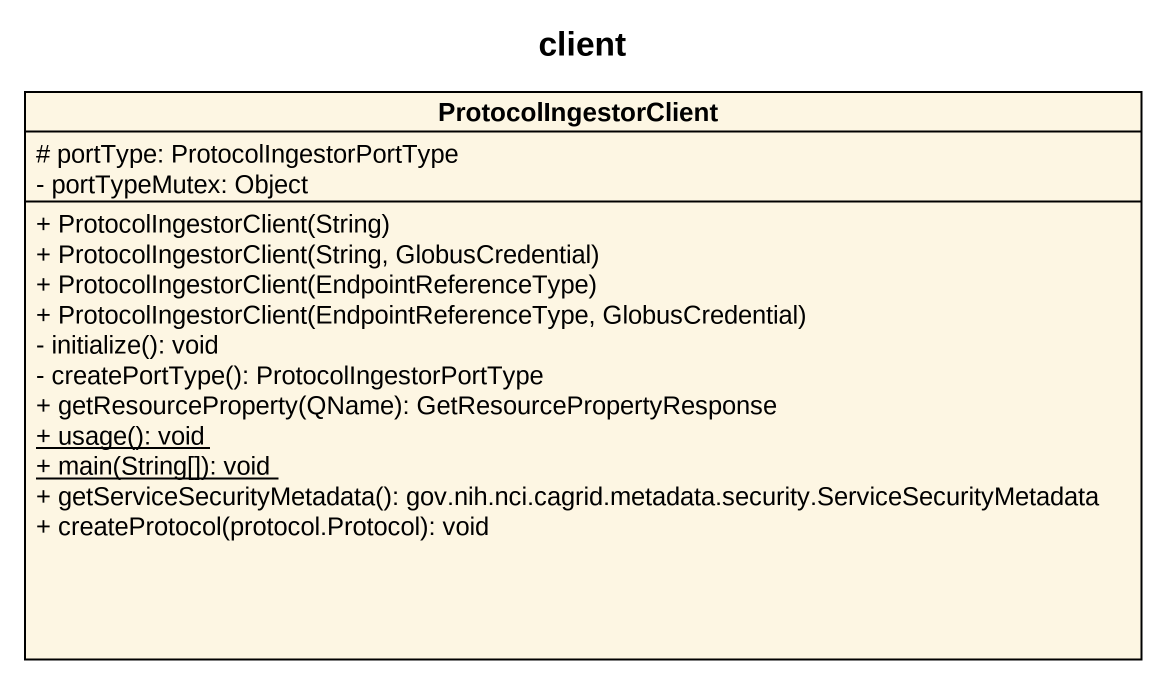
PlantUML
@startuml
title client
hide circle
hide empty members
skinparam classAttributeIconSize 0
class ProtocolIngestorClient {
  # portType: ProtocolIngestorPortType
  - portTypeMutex: Object
  + ProtocolIngestorClient(String)
  + ProtocolIngestorClient(String, GlobusCredential)
  + ProtocolIngestorClient(EndpointReferenceType)
  + ProtocolIngestorClient(EndpointReferenceType, GlobusCredential)
  - initialize(): void
  - createPortType(): ProtocolIngestorPortType
  + getResourceProperty(QName): GetResourcePropertyResponse
  {static} + usage(): void
  {static} + main(String[]): void
  + getServiceSecurityMetadata(): gov.nih.nci.cagrid.metadata.security.ServiceSecurityMetadata
  + createProtocol(protocol.Protocol): void
}
@enduml
